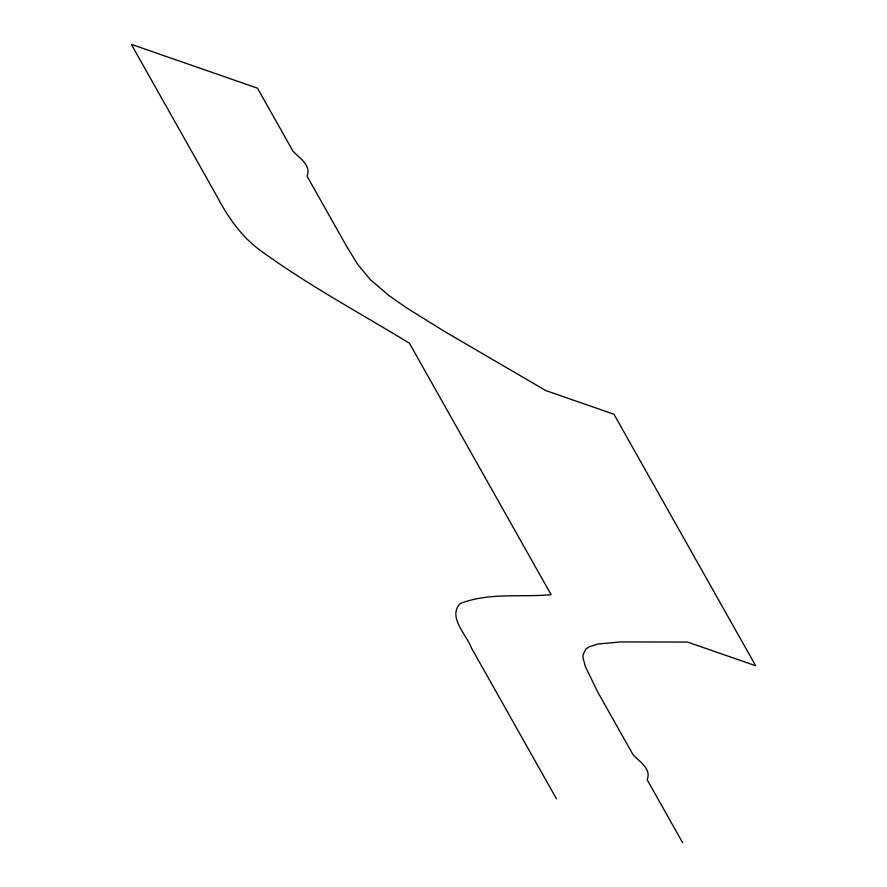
<?xml version="1.0" encoding="UTF-8"?>
<svg xmlns="http://www.w3.org/2000/svg" width="887" height="887" viewBox="0 0 887 887"><rect width="100%" height="100%" fill="white"/><g stroke="black" fill="none" stroke-linecap="round" stroke-linejoin="round"><path stroke-width="1.33" d="M682.602 842.65L647.177 779.773C651.668 768.652 639.194 761.6 633.008 754.626L597.583 691.749L585.409 666.736L583.092 658.087L583.114 654.606L585.841 649.129L588.68 647.067L597.672 644.084L620.401 641.933L687.48 642.055L755.669 665.738L613.948 414.24L545.771 390.557L444.199 331.261L406.811 308L389.16 295.715L370.555 279.882L357.727 264.415L346.562 246.242L307.068 176.18C311.559 165.06 299.107 157.986 292.898 151.034L257.474 88.157L131.331 44.35L216.361 195.251C227.615 216.738 241.63 237.328 261.754 251.464C308.698 285.514 359.967 313.033 409.406 343.202L551.126 594.7C521.046 597.439 488.759 592.294 460.153 603.57C447.381 616.864 466.651 634.904 471.44 647.942L556.471 798.843"/></g></svg>
